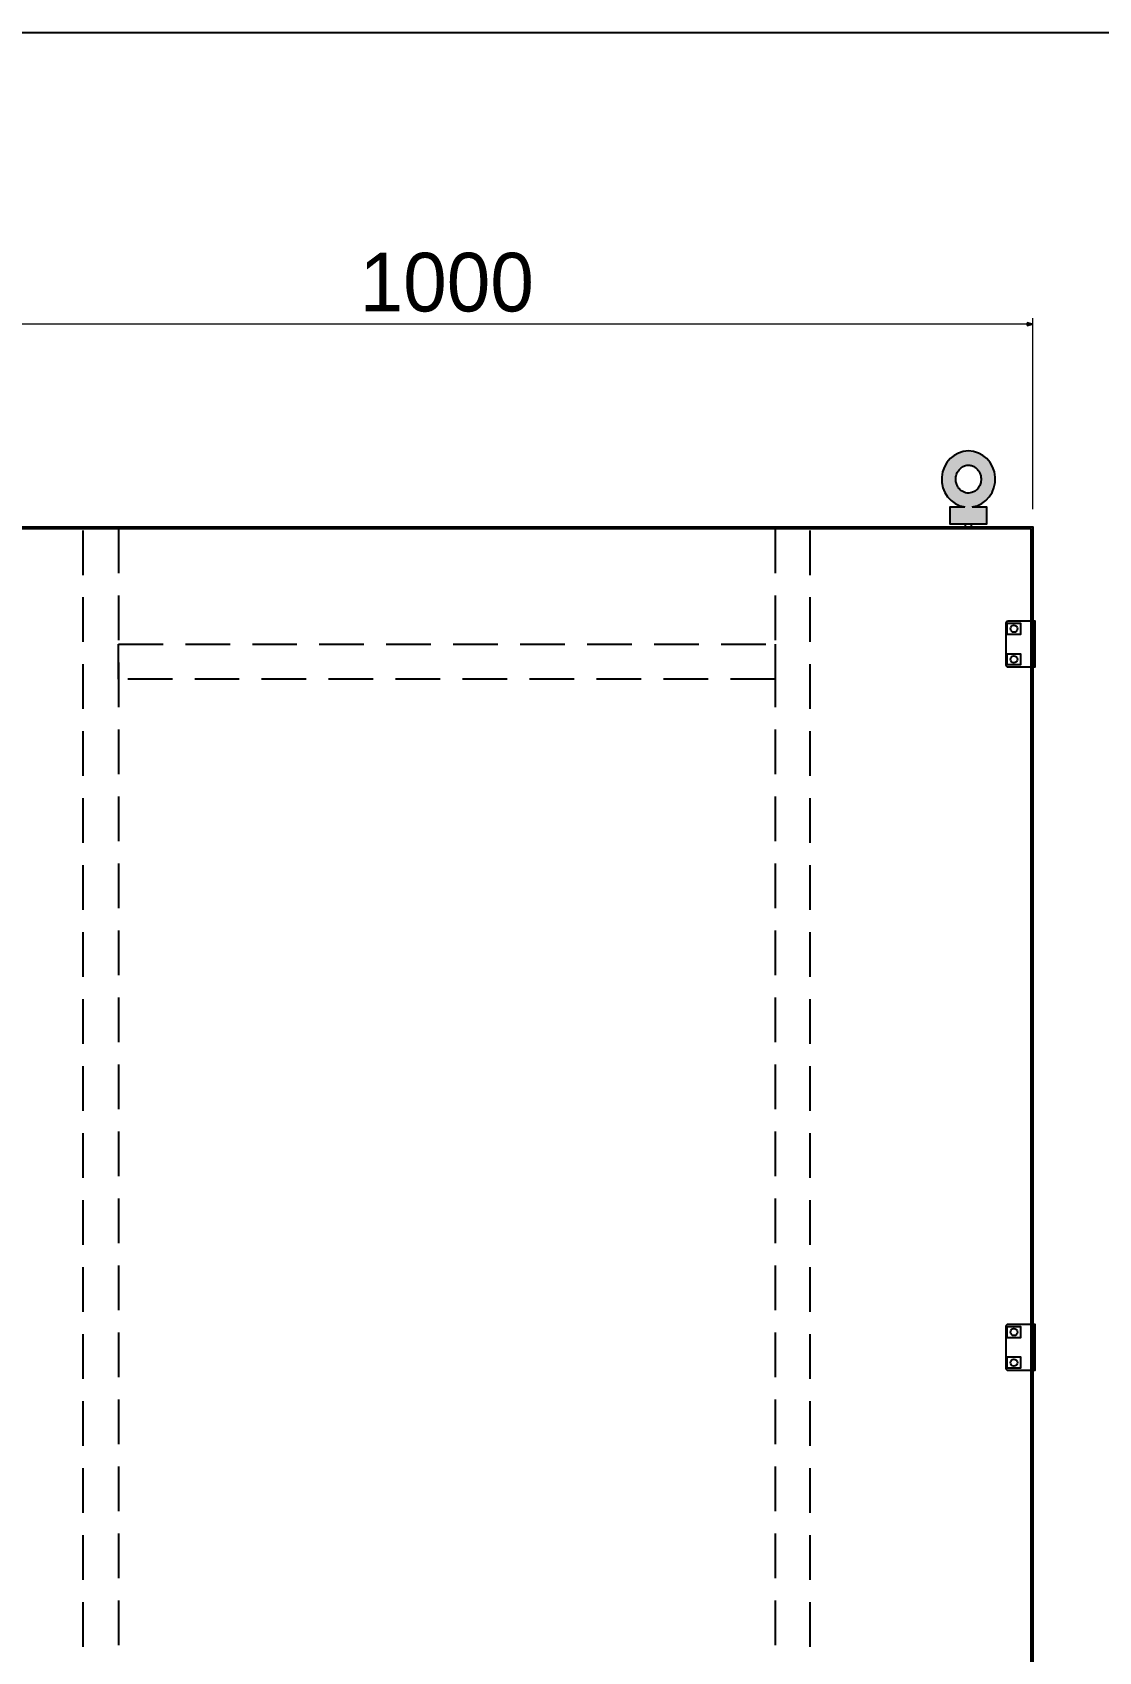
# Model space of a CAD drawing. Header units: millimetres. Extents: x 0 to 6523, y 0 to 4612.
# Drawn here: x 2290 to 3199, y 3231 to 4612 of the extents above; entities that cross this region are included whole.
import ezdxf

# ---------------------------------------------------------------- set-up
doc = ezdxf.new("R2010")
doc.units = ezdxf.units.MM
doc.linetypes.add('HIDDENX2', pattern=[19.05, 12.7, -6.35])
doc.layers.add('INSIDE', color=6, linetype='Continuous')
doc.styles.add('Arial', font='arial.ttf')
doc.dimstyles.new('CNC', dxfattribs={"dimtxt": 50, "dimasz": 5, "dimexe": 5, "dimexo": 15, "dimgap": 10, "dimtad": 1, "dimdec": 0, "dimtxsty": 'Standard', "dimblk": 'OPEN30', "dimcen": 10, "dimclrd": 5, "dimclre": 5, "dimclrt": 3, "dimazin": 3, "dimtfac": 1, "dimtdec": 0, "dimtmove": 0, "dimatfit": 3, "dimldrblk": 'ARCHTICK', "dimlwd": 9, "dimlwe": 9})

# ---------------------------------------------------------------- blocks, each defined once
blk = doc.blocks.new('*D4')
at = {"color": 5, "lineweight": 9, "ltscale": 3, "transparency": 16777216}
for p, q in [((2143.2, 4205.1), (2143.2, 4368)), ((3143.2, 4205.1), (3143.2, 4368)), ((3138.2, 4363), (2148.2, 4363))]:
    blk.add_line(p, q, dxfattribs=at)
at = {"color": 0, "linetype": 'ByBlock', "lineweight": -2}
for p, q in [((2143.2, 4363), (2148.2, 4364.3)), ((2148.2, 4361.7), (2143.2, 4363)), ((2143.2, 4363), (2148.2, 4363)), ((3138.2, 4364.3), (3143.2, 4363)), ((3143.2, 4363), (3138.2, 4361.7)), ((3143.2, 4363), (3138.2, 4363))]:
    blk.add_line(p, q, dxfattribs=at)
at = {"layer": 'Defpoints', "color": 0, "ltscale": 3, "transparency": 16777216}
for p in [(2143.2, 4363), (2143.2, 4190.1), (3143.2, 4190.1)]:
    blk.add_point(p, dxfattribs=at)
at = {"color": 3, "ltscale": 3, "transparency": 16777216, "insert": (2643.2, 4398.5), "char_height": 50, "attachment_point": 5}
blk.add_mtext('1000', dxfattribs=at)
blk = doc.blocks.new('_ArchTick')
at = {"color": 0, "const_width": 0.15}
blk.add_lwpolyline([(-0.5, -0.5), (0.5, 0.5)], dxfattribs=at)
blk = doc.blocks.new('_Open30')
at = {"color": 0, "linetype": 'ByBlock', "lineweight": -2}
for p, q in [((-1, 0.27), (0, 0)), ((0, 0), (-1, -0.27)), ((0, 0), (-1, 0))]:
    blk.add_line(p, q, dxfattribs=at)
blk = doc.blocks.new('HL044-1')
at = {"color": 1}
blk.add_lwpolyline([(2, 0), (25, 0), (25, 39), (2, 39, 0.414214), (0, 37), (0, 2, 0.414214)], format="xyb", close=True, dxfattribs=at)
for centre in [(7, 32.5), (7, 6.5)]:
    blk.add_circle(centre, 3, dxfattribs=at)
blk = doc.blocks.new('KHUNG CHUẨN')
at = {"color": 7}
blk.add_lwpolyline([(16919.25, -26555.16), (19889.25, -26555.16), (19889.25, -28655.16), (16919.25, -28655.16)], close=True, dxfattribs=at)
at = {"color": 3, "style": 'Arial'}
for tag, p in [('#01', (17055.57, -28580.1)), ('#02', (17431.39, -28580.1)), ('#03', (18030.58, -28580.1)), ('#08', (18751.7, -28580.1)), ('#10', (19064.78, -28580.1)), ('#11', (19060.3, -28625.69)), ('#05', (17308.45, -28633.02)), ('#06', (17632.65, -28633.73)), ('#09', (18753.85, -28632.6)), ('#12', (19806.46, -28628.91)), ('#04', (17024.77, -28634.62)), ('#07', (18002.01, -28634.74))]:
    blk.add_attdef(tag, p, '', height=20, dxfattribs=at)

msp = doc.modelspace()

# ---------------------------------------------------------------- hatches: boundary and pattern name
at = {"layer": 'INSIDE', "linetype": 'Continuous'}
h = msp.add_hatch(color=8, dxfattribs=at)
edge = h.paths.add_edge_path()
edge.add_ellipse((3088.4, 4230.8), major_axis=(0, 24), ratio=0.9525, start_angle=187.6102, end_angle=172.3898)
edge.add_line((3085.2, 4207), (3072.4, 4207))
edge.add_line((3072.4, 4207), (3072.4, 4192.7))
edge.add_line((3072.4, 4192.7), (3104.2, 4192.7))
edge.add_line((3104.2, 4192.7), (3104.2, 4207))
edge.add_line((3104.2, 4207), (3091.5, 4207))
edge = h.paths.add_edge_path(flags=16)
edge.add_spline(control_points=[(3088.4, 4242.7), (3087.5, 4242.7), (3086.7, 4242.6), (3084.6, 4242), (3083.3, 4241.4), (3081.3, 4239.8), (3080.5, 4239), (3079.1, 4237), (3078.5, 4235.8), (3077.8, 4233.4), (3077.6, 4232.1), (3077.6, 4229.5), (3077.8, 4228.2), (3078.4, 4226), (3078.9, 4225), (3079.9, 4223.3), (3080.5, 4222.5), (3081.9, 4221.2), (3082.7, 4220.6), (3084.3, 4219.7), (3085.1, 4219.4), (3087.7, 4218.7), (3089.5, 4218.8), (3092.2, 4219.6), (3093.2, 4220), (3095, 4221.3), (3095.8, 4222.1), (3097.3, 4224), (3097.9, 4225), (3098.7, 4227.3), (3099, 4228.6), (3099.2, 4230.8), (3099.1, 4231.9), (3098.8, 4233.9), (3098.5, 4234.8), (3097.8, 4236.7), (3097.3, 4237.5), (3096, 4239.2), (3095.3, 4240), (3093.6, 4241.3), (3092.7, 4241.7), (3090.8, 4242.4), (3089.8, 4242.6), (3088.7, 4242.7), (3088.5, 4242.7), (3088.4, 4242.7)], knot_values=[0, 0, 0, 0, 0.241737, 0.241737, 0.634187, 0.634187, 0.9452, 0.9452, 1.256214, 1.256214, 1.567227, 1.567227, 1.878241, 1.878241, 2.135711, 2.135711, 2.39318, 2.39318, 2.65065, 2.65065, 2.908119, 2.908119, 3.423059, 3.423059, 3.726384, 3.726384, 4.029709, 4.029709, 4.333035, 4.333035, 4.63636, 4.63636, 4.881675, 4.881675, 5.12699, 5.12699, 5.372305, 5.372305, 5.660255, 5.660255, 5.948206, 5.948206, 6.236157, 6.236157, 6.283185, 6.283185, 6.283185, 6.283185], degree=3, periodic=0)

# ---------------------------------------------------------------- linework, layer by layer
at = {"color": 7}
for points in [[(3143.2, 2090.1), (2143.2, 2090.1), (2143.2, 4190.1), (3143.2, 4190.1)], [(3141.7, 2091.6), (2144.7, 2091.6), (2144.7, 4188.6), (3141.7, 4188.6)]]:
    msp.add_lwpolyline(points, close=True, dxfattribs=at)
at = {"linetype": 'HIDDENX2', "ltscale": 3}
for points in [[(2363, 4188.6), (2363, 2091.6), (2333, 2091.6), (2333, 4188.6)], [(2923.4, 4188.6), (2923.4, 2091.6), (2953.4, 2091.6), (2953.4, 4188.6)], [(2363, 4090.1), (2923.4, 4090.1), (2923.4, 4060.1), (2363, 4060.1)]]:
    msp.add_lwpolyline(points, close=True, dxfattribs=at)
at = {"color": 2}
for points in [[(3121.2, 4098.6), (3133.2, 4098.6), (3133.2, 4107.6), (3121.2, 4107.6)], [(3121.2, 4072.6), (3133.2, 4072.6), (3133.2, 4081.6), (3121.2, 4081.6)], [(3121.2, 3498.6), (3133.2, 3498.6), (3133.2, 3507.6), (3121.2, 3507.6)], [(3121.2, 3472.6), (3133.2, 3472.6), (3133.2, 3481.6), (3121.2, 3481.6)]]:
    msp.add_lwpolyline(points, close=True, dxfattribs=at)
at = {"layer": 'INSIDE', "linetype": 'Continuous', "ltscale": 0.1}
for points in [[(3085.2, 4207), (3072.4, 4207), (3072.4, 4192.7), (3104.2, 4192.7), (3104.2, 4207), (3091.5, 4207)], [(3085.7, 4192.7), (3085.7, 4190.1), (3090.9, 4190.1), (3090.9, 4192.7)]]:
    msp.add_lwpolyline(points, dxfattribs=at)
at = {"layer": 'INSIDE', "linetype": 'Continuous', "ltscale": 100}
msp.add_ellipse((3088.4, 4230.8), major_axis=(0, 24), ratio=0.9525, start_param=3.280956, end_param=9.285415, dxfattribs=at)
msp.add_open_spline([(3088.4, 4242.7), (3087.5, 4242.7), (3086.7, 4242.6), (3084.6, 4242), (3083.3, 4241.4), (3081.3, 4239.8), (3080.5, 4239), (3079.1, 4237), (3078.5, 4235.8), (3077.8, 4233.4), (3077.6, 4232.1), (3077.6, 4229.5), (3077.8, 4228.2), (3078.4, 4226), (3078.9, 4225), (3079.9, 4223.3), (3080.5, 4222.5), (3081.9, 4221.2), (3082.7, 4220.6), (3084.3, 4219.7), (3085.1, 4219.4), (3087.7, 4218.7), (3089.5, 4218.8), (3092.2, 4219.6), (3093.2, 4220), (3095, 4221.3), (3095.8, 4222.1), (3097.3, 4224), (3097.9, 4225), (3098.7, 4227.3), (3099, 4228.6), (3099.2, 4230.8), (3099.1, 4231.9), (3098.8, 4233.9), (3098.5, 4234.8), (3097.8, 4236.7), (3097.3, 4237.5), (3096, 4239.2), (3095.3, 4240), (3093.6, 4241.3), (3092.7, 4241.7), (3090.8, 4242.4), (3089.8, 4242.6), (3088.7, 4242.7), (3088.5, 4242.7), (3088.4, 4242.7)], degree=3, knots=[0, 0, 0, 0, 0.241737, 0.241737, 0.634187, 0.634187, 0.9452, 0.9452, 1.256214, 1.256214, 1.567227, 1.567227, 1.878241, 1.878241, 2.135711, 2.135711, 2.39318, 2.39318, 2.65065, 2.65065, 2.908119, 2.908119, 3.423059, 3.423059, 3.726384, 3.726384, 4.029709, 4.029709, 4.333035, 4.333035, 4.63636, 4.63636, 4.881675, 4.881675, 5.12699, 5.12699, 5.372305, 5.372305, 5.660255, 5.660255, 5.948206, 5.948206, 6.236157, 6.236157, 6.283185, 6.283185, 6.283185, 6.283185], dxfattribs=at)

# ---------------------------------------------------------------- block references
at = {"color": 3, "xscale": 2.196150000008856, "yscale": 2.196150000008856, "zscale": 2.196150000008856}
msp.add_blockref('KHUNG CHUẨN', (-37157.2, 62931), dxfattribs=at)
at = {"color": 7}
for p in [(3120.2, 4070.6), (3120.2, 3470.6)]:
    msp.add_blockref('HL044-1', p, dxfattribs=at)

# ---------------------------------------------------------------- dimensions: what is measured, and where the dimension line sits
at = {"ltscale": 3}
dim = msp.add_linear_dim(base=(2143.2, 4363), p1=(3143.2, 4190.1), p2=(2143.2, 4190.1), angle=180, dimstyle='CNC', dxfattribs=at)
dim.commit()
dim.dimension.update_dxf_attribs({"geometry": '*D4', "text_midpoint": (2643.2, 4398.5)})

doc.saveas('drawing.dxf')
